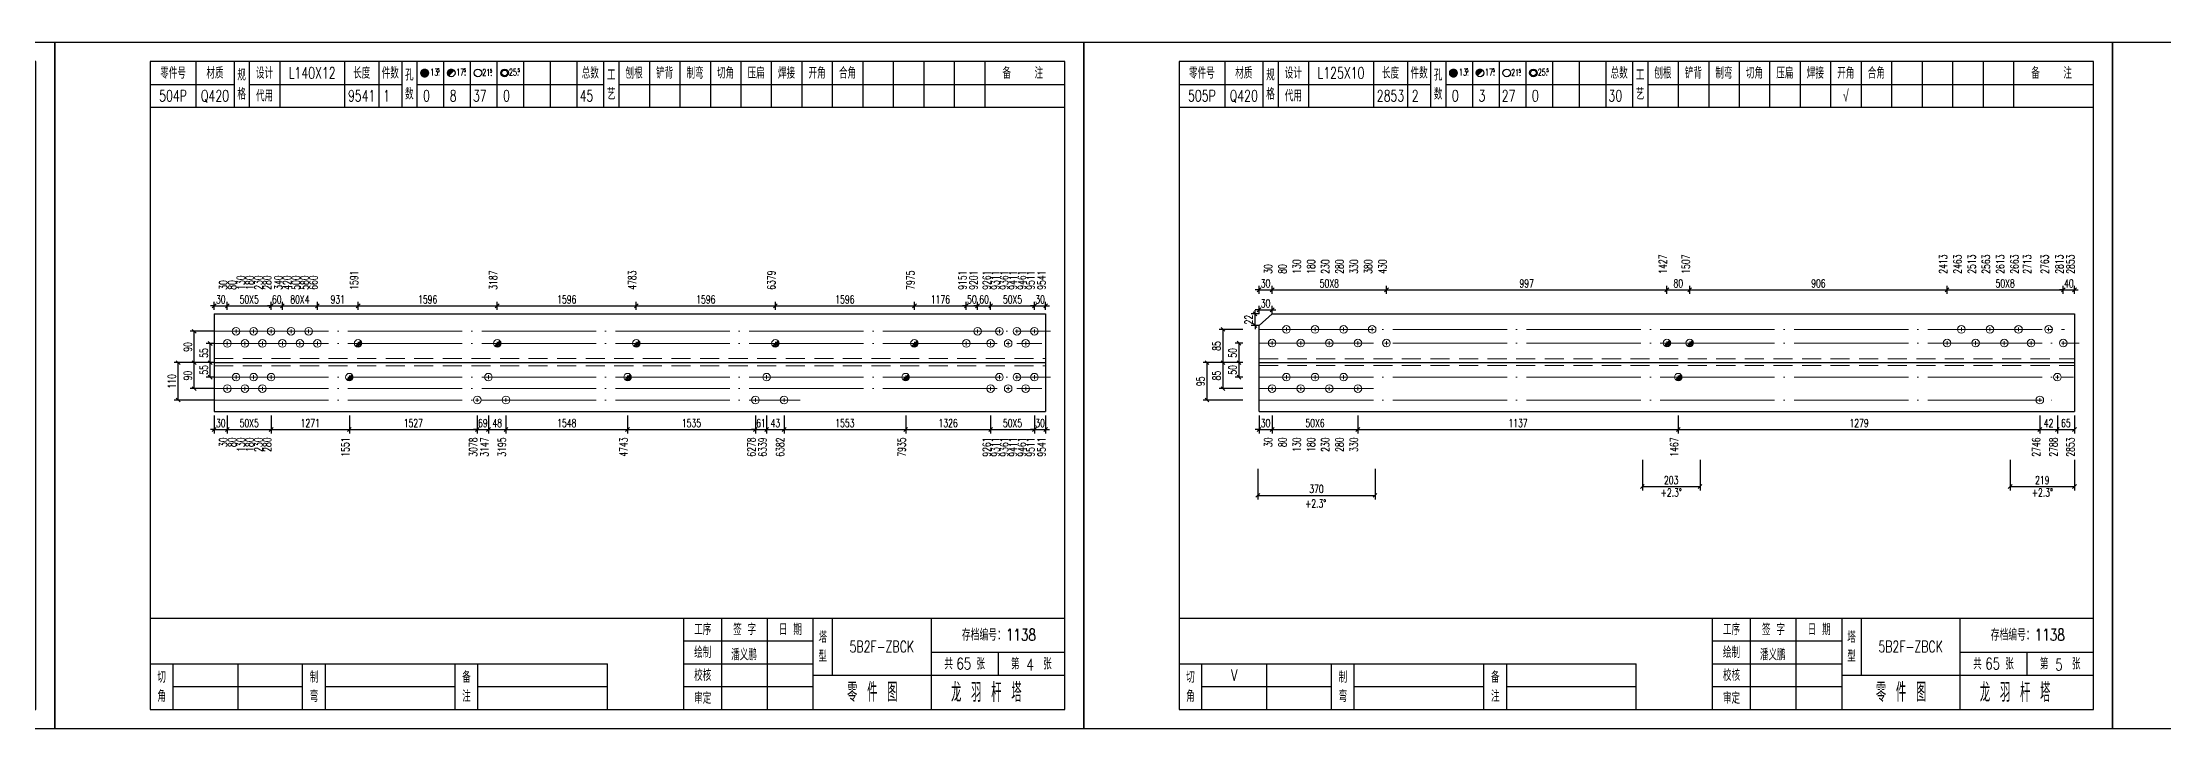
# Model space of a CAD drawing. Header units: millimetres. Extents: x 0 to 30240, y -10896 to -1348.
# Drawn here: x 807 to 1363, y -3907 to -3727 of the extents above; entities that cross this region are included whole.
import ezdxf
from ezdxf.enums import TextEntityAlignment as Align

# ---------------------------------------------------------------- set-up
doc = ezdxf.new("R2010")
doc.units = ezdxf.units.MM
doc.header["$LTSCALE"] = 20
doc.header["$PDMODE"] = 1
doc.linetypes.add('DASHDOT2X', pattern=[1.75, 1.5, -0.125, 0, -0.125])
doc.linetypes.add('HIDDEN', pattern=[0.375, 0.25, -0.125])
for name, color, linetype, lineweight in [('1', 7, 'Continuous', 25), ('11', 3, 'Continuous', 13), ('2', 1, 'HIDDEN', 13), ('5', 1, 'Continuous', 13), ('7', 2, 'DASHDOT2X', 13)]:
    doc.layers.add(name, color=color, linetype=linetype, lineweight=lineweight)
doc.styles.get("Standard").update_dxf_attribs({"font": 'simplex', "width": 0.7, "bigfont": 'gbhzfs.shx'})
doc.styles.add('SYMBOL_TXT', font='txt.shx', dxfattribs={"width": 0.6})
doc.styles.add('TITLE_TXT', font='simplex.shx', dxfattribs={"width": 0.75, "height": 2.5, "bigfont": 'gbhzfs.shx'})
doc.dimstyles.get("Standard").update_dxf_attribs({"dimtxt": 2.1, "dimasz": 1, "dimexe": 1.05, "dimexo": 0, "dimgap": 0.63, "dimtad": 1, "dimzin": 0, "dimdsep": 46, "dimtxsty": 'standard', "dimblk": 'OBLIQUE', "dimblk1": 'OBLIQUE', "dimblk2": 'OBLIQUE', "dimcen": 0.09, "dimadec": 0, "dimazin": 0, "dimtfac": 1, "dimtdec": 1, "dimtix": 1, "dimtmove": 0, "dimatfit": 3, "dimfxl": 0, "dimtolj": 1, "dimtzin": 0, "dimarcsym": 0})
pattern_1 = [(0, (-3, 0), (0, 0.0125), [])]

# ---------------------------------------------------------------- blocks, each defined once
blk = doc.blocks.new('M12_HOLE')
h = blk.add_hatch()
h.set_pattern_fill('LINE', scale=0.1, style=0)
h.set_pattern_definition(pattern_1)
h.paths.add_polyline_path([(-5, 0, 1), (-1, 0, 1)])
at = {"color": 7}
blk.add_circle((-3, 0), 2, dxfattribs=at)
at = {"color": 7, "attachment_point": 1, "style": 'SYMBOL_TXT'}
for s, insert, char_height, width in [('13\\f??|b0|i0|c0|p54;.', (-0.1, 2.1), 3.5, 5.707), ('5', (3.7, 2.3), 1.8, 2.931)]:
    blk.add_mtext(s, dxfattribs=dict(at, insert=insert, char_height=char_height, width=width))
blk = doc.blocks.new('M16_HOLE')
h = blk.add_hatch()
h.set_pattern_fill('LINE', scale=0.1, style=0)
h.set_pattern_definition(pattern_1)
h.paths.add_polyline_path([(-1.6, 1.4, 0.668179), (-5, 0, 0.198912), (-4.4, -1.4)])
at = {"color": 7}
blk.add_circle((-3, 0), 2, dxfattribs=at)
at = {"color": 7, "attachment_point": 1, "style": 'SYMBOL_TXT'}
for s, insert, char_height, width in [('17.', (-0.4, 2.1), 3.5, 6.316), ('5', (3.6, 2.3), 1.8, 1.822)]:
    blk.add_mtext(s, dxfattribs=dict(at, insert=insert, char_height=char_height, width=width))
blk = doc.blocks.new('M20_HOLE')
at = {"color": 7}
blk.add_circle((-3, 0), 2, dxfattribs=at)
at = {"color": 7, "attachment_point": 1, "style": 'SYMBOL_TXT'}
for s, insert, char_height, width in [('21.', (-0.7, 2), 3.5, 6.074), ('5', (3.3, 2), 1.8, 1.458)]:
    blk.add_mtext(s, dxfattribs=dict(at, insert=insert, char_height=char_height, width=width))
blk = doc.blocks.new('M24_HOLE')
at = {"color": 7}
for radius in [2, 1.5]:
    blk.add_circle((-3, 0), radius, dxfattribs=at)
at = {"color": 7, "attachment_point": 1, "style": 'SYMBOL_TXT'}
for s, insert, char_height, width in [('25.', (-0.7, 2.1), 3.5, 2.429), ('5', (3.9, 2.3), 1.8, 1.944)]:
    blk.add_mtext(s, dxfattribs=dict(at, insert=insert, char_height=char_height, width=width))
blk = doc.blocks.new('JgCard')
for p, q in [((270, 180), (0, 180)), ((0, 180), (0, 0)), ((270, 0), (270, 180)), ((265, 175), (25, 175)), ((25, 175), (25, 5)), ((37, 175), (37, 163)), ((47, 175), (47, 163)), ((51, 175), (51, 163)), ((59, 175), (59, 163)), ((76, 175), (76, 163)), ((85, 175), (85, 163)), ((91, 175), (91, 163)), ((95, 175), (95, 163)), ((102, 175), (102, 163)), ((109, 175), (109, 163)), ((116, 175), (116, 163)), ((123, 175), (123, 163)), ((130, 175), (130, 163)), ((137, 175), (137, 163)), ((144, 175), (144, 163)), ((148, 175), (148, 163)), ((156, 175), (156, 163)), ((164, 175), (164, 163)), ((172, 175), (172, 163)), ((180, 175), (180, 163)), ((188, 175), (188, 163)), ((196, 175), (196, 163)), ((204, 175), (204, 163)), ((212, 175), (212, 163)), ((220, 175), (220, 163)), ((228, 175), (228, 163)), ((236, 175), (236, 163)), ((244, 175), (244, 163)), ((265, 5), (265, 175)), ((25, 169), (47, 169)), ((51, 169), (91, 169)), ((95, 169), (144, 169)), ((148, 169), (265, 169)), ((25, 163), (265, 163)), ((25, 29), (265, 29)), ((165, 5), (165, 29)), ((175, 5), (175, 29)), ((187, 5), (187, 29)), ((199, 5), (199, 29)), ((204, 29), (204, 14)), ((230, 5), (230, 29)), ((165, 23), (199, 23)), ((25, 17), (145, 17)), ((31, 5), (31, 17)), ((48, 17), (48, 5)), ((65, 5), (65, 17)), ((71, 5), (71, 17)), ((105, 5), (105, 17)), ((111, 5), (111, 17)), ((145, 5), (145, 17)), ((165, 17), (199, 17)), ((230, 20), (265, 20)), ((247.5, 20), (247.5, 14)), ((199, 14), (265, 14)), ((31, 11), (65, 11)), ((71, 11), (105, 11)), ((111, 11), (145, 11)), ((165, 11), (199, 11)), ((0, 0), (270, 0)), ((25, 5), (265, 5))]:
    blk.add_line(p, q)
blk.add_lwpolyline([(96.03, 171.99, -1), (98.03, 171.99, -1)], format="xyb", close=True)
blk.add_point((145, 96))
at = {"xscale": 0.5, "yscale": 0.5, "zscale": 0.5}
for name, p in [('M12_HOLE', (98.53, 171.99)), ('M16_HOLE', (105.5, 172)), ('M20_HOLE', (112.5, 172)), ('M24_HOLE', (119.5, 172))]:
    blk.add_blockref(name, p, dxfattribs=at)
at = {"style": 'TITLE_TXT', "width": 0.75}
for s, height, p in [('存档编号：1138', 3.076, (238.02, 23.07)), ('潘义鹏', 3, (177.45, 17.91)), ('龙 羽 杆 塔', 5, (235.17, 6.97))]:
    blk.add_text(s, height=height, dxfattribs=at).set_placement(p)
at = {"attachment_point": 5, "style": 'TITLE_TXT'}
for s, insert, char_height, width in [('零件号', (31, 172), 3, 15), ('材质', (42, 172), 3, 8), ('设计', (55, 172), 3, 8), ('长度', (80.5, 172), 3, 8), ('件数', (88, 172), 3, 6), ('总数', (140.5, 172), 3, 7), ('工\\P艺', (146, 169), 3, 4), ('刨根', (152, 172), 3, 8), ('铲背', (160, 172), 3, 8), ('制弯', (168, 172), 3, 8), ('切角', (176, 172), 3, 8), ('压扁', (184, 172), 3, 8), ('焊接', (192, 172), 3, 8), ('开角', (200, 172), 3, 8), ('合角', (208, 172), 3, 8), ('备    注', (254, 172), 3, 22), ('规格', (49, 169), 3, 4), ('代用', (55, 166), 3, 8), ('孔数', (93, 169), 3, 4), ('工序', (170, 26), 3, 10), ('签 字', (181, 26), 3, 12), ('日 期', (193, 26), 3, 12), ('塔\\P型', (201.5, 21.5), 3, 5), ('绘制', (170, 20), 3, 10), ('共    张', (238.75, 17), 3, 17.5), ('第    张', (256.25, 17), 3, 17.5), ('切\\P角', (28, 11), 3, 6), ('制\\P弯', (68, 11), 3, 6), ('备\\P注', (108, 11), 3, 6), ('校核', (170, 14), 3, 10), ('零 件 图', (214.5, 9.5), 5, 31), ('审定', (170, 8), 3, 10)]:
    blk.add_mtext(s, dxfattribs=dict(at, insert=insert, char_height=char_height, width=width))
blk = doc.blocks.new('M20')
for p, q in [((-0.5, 0), (0.5, 0)), ((0, -0.5), (0, 0.5))]:
    blk.add_line(p, q)
blk.add_circle((0, 0), 1)
blk = doc.blocks.new('M16')
for p, q in [((-0.71, -0.71), (0.71, 0.71)), ((-0.4, 0), (0.4, 0)), ((0, 0.4), (0, -0.4))]:
    blk.add_line(p, q)
blk.add_circle((0, 0), 1)
for radius in [0.8, 0.6, 0.4, 0.2]:
    blk.add_arc((0, 0), radius, 225, 45)
blk = doc.blocks.new('_Oblique')
at = {"color": 0, "linetype": 'ByBlock', "lineweight": -2}
blk.add_line((-0.5, -0.5), (0.5, 0.5), dxfattribs=at)
blk = doc.blocks.new('*D2380')
at = {"layer": '11', "color": 0, "lineweight": -2}
for p, q in [((1126, -3828.44), (1125, -3828.44)), ((1126, -3824.77), (1126, -3829.49)), ((1126, -3828.44), (1129.44, -3828.44)), ((1129.44, -3824.77), (1129.44, -3829.49)), ((1129.44, -3828.44), (1130.44, -3828.44))]:
    blk.add_line(p, q, dxfattribs=at)
at = {"layer": 'Defpoints', "color": 0}
for p in [(1126, -3824.77), (1129.44, -3824.77), (1129.44, -3828.44)]:
    blk.add_point(p, dxfattribs=at)
at = {"layer": '11', "color": 0, "lineweight": -2}
blk.add_blockref('_Oblique', (1126, -3828.44), dxfattribs=at)
at = {"layer": '11', "color": 0, "lineweight": -2, "rotation": 180}
blk.add_blockref('_Oblique', (1129.44, -3828.44), dxfattribs=at)
at = {"layer": '11', "color": 0, "insert": (1127.72, -3826.76), "char_height": 2.1, "attachment_point": 5}
blk.add_mtext('\\A1;30', dxfattribs=at)
blk = doc.blocks.new('*D2386')
at = {"layer": '11', "color": 0, "lineweight": -2}
for p, q in [((1126, -3792.85), (1126, -3790.75)), ((1129.44, -3792.85), (1129.44, -3790.75)), ((1126, -3791.8), (1125, -3791.8)), ((1126, -3791.8), (1129.44, -3791.8)), ((1129.44, -3791.8), (1130.44, -3791.8))]:
    blk.add_line(p, q, dxfattribs=at)
at = {"layer": 'Defpoints', "color": 0}
for p in [(1126, -3792.85), (1129.44, -3791.8), (1129.44, -3792.85)]:
    blk.add_point(p, dxfattribs=at)
at = {"layer": '11', "color": 0, "lineweight": -2}
blk.add_blockref('_Oblique', (1126, -3791.8), dxfattribs=at)
at = {"layer": '11', "color": 0, "lineweight": -2, "rotation": 180}
blk.add_blockref('_Oblique', (1129.44, -3791.8), dxfattribs=at)
at = {"layer": '11', "color": 0, "insert": (1127.72, -3790.12), "char_height": 2.1, "attachment_point": 5}
blk.add_mtext('\\A1;30', dxfattribs=at)
blk = doc.blocks.new('*D2392')
at = {"layer": '11', "color": 0, "lineweight": -2}
for p, q in [((1337.06, -3792.85), (1337.06, -3790.75)), ((1340, -3792.85), (1340, -3790.75)), ((1337.06, -3791.8), (1336.06, -3791.8)), ((1337.06, -3791.8), (1340, -3791.8)), ((1340, -3791.8), (1341, -3791.8))]:
    blk.add_line(p, q, dxfattribs=at)
at = {"layer": 'Defpoints', "color": 0}
for p in [(1337.06, -3792.85), (1340, -3791.8), (1340, -3792.85)]:
    blk.add_point(p, dxfattribs=at)
at = {"layer": '11', "color": 0, "lineweight": -2}
blk.add_blockref('_Oblique', (1337.06, -3791.8), dxfattribs=at)
at = {"layer": '11', "color": 0, "lineweight": -2, "rotation": 180}
blk.add_blockref('_Oblique', (1340, -3791.8), dxfattribs=at)
at = {"layer": '11', "color": 0, "insert": (1338.53, -3790.12), "char_height": 2.1, "attachment_point": 5}
blk.add_mtext('\\A1;40', dxfattribs=at)
blk = doc.blocks.new('*D2393')
at = {"layer": '11', "color": 0, "lineweight": -2}
for p, q in [((1126, -3798.1), (1123.9, -3798.1)), ((1126, -3801.17), (1123.9, -3801.17)), ((1124.95, -3798.1), (1124.95, -3797.1)), ((1124.95, -3801.17), (1124.95, -3798.1)), ((1124.95, -3801.17), (1124.95, -3802.17))]:
    blk.add_line(p, q, dxfattribs=at)
at = {"layer": 'Defpoints', "color": 0}
for p in [(1124.95, -3798.1), (1126, -3798.1), (1126, -3801.17)]:
    blk.add_point(p, dxfattribs=at)
at = {"layer": '11', "color": 0, "lineweight": -2}
for p, rotation in [((1124.95, -3798.1), 270), ((1124.95, -3801.17), 90)]:
    blk.add_blockref('_Oblique', p, dxfattribs=dict(at, rotation=rotation))
at = {"layer": '11', "color": 0, "insert": (1123.27, -3799.63), "char_height": 2.1, "attachment_point": 5, "rotation": 90}
blk.add_mtext('\\A1;22', dxfattribs=at)
blk = doc.blocks.new('*D2394')
at = {"layer": '11', "color": 0, "lineweight": -2}
for p, q in [((1126, -3798.1), (1126, -3796)), ((1129.44, -3798.1), (1129.44, -3796)), ((1126, -3797.05), (1125, -3797.05)), ((1126, -3797.05), (1129.44, -3797.05)), ((1129.44, -3797.05), (1130.44, -3797.05))]:
    blk.add_line(p, q, dxfattribs=at)
at = {"layer": 'Defpoints', "color": 0}
for p in [(1126, -3798.1), (1129.44, -3797.05), (1129.44, -3798.1)]:
    blk.add_point(p, dxfattribs=at)
at = {"layer": '11', "color": 0, "lineweight": -2}
blk.add_blockref('_Oblique', (1126, -3797.05), dxfattribs=at)
at = {"layer": '11', "color": 0, "lineweight": -2, "rotation": 180}
blk.add_blockref('_Oblique', (1129.44, -3797.05), dxfattribs=at)
at = {"layer": '11', "color": 0, "insert": (1127.72, -3795.37), "char_height": 2.1, "attachment_point": 5}
blk.add_mtext('\\A1;30', dxfattribs=at)
blk = doc.blocks.new('*D6492')
at = {"layer": '11', "color": 0, "lineweight": -2}
for p, q in [((1067.06, -3796), (1066.06, -3796)), ((1067.06, -3797.05), (1067.06, -3794.95)), ((1067.06, -3796), (1070, -3796)), ((1070, -3797.05), (1070, -3794.95)), ((1070, -3796), (1071, -3796))]:
    blk.add_line(p, q, dxfattribs=at)
at = {"layer": 'Defpoints', "color": 0}
for p in [(1070, -3796), (1067.06, -3797.05), (1070, -3797.05)]:
    blk.add_point(p, dxfattribs=at)
at = {"layer": '11', "color": 0, "lineweight": -2}
blk.add_blockref('_Oblique', (1067.06, -3796), dxfattribs=at)
at = {"layer": '11', "color": 0, "lineweight": -2, "rotation": 180}
blk.add_blockref('_Oblique', (1070, -3796), dxfattribs=at)
at = {"layer": '11', "color": 0, "insert": (1068.53, -3794.32), "char_height": 2.1, "attachment_point": 5}
blk.add_mtext('\\A1;30', dxfattribs=at)
blk = doc.blocks.new('*D6494')
at = {"layer": '11', "color": 0, "lineweight": -2}
for p, q in [((1052.12, -3796), (1051.12, -3796)), ((1052.12, -3797.05), (1052.12, -3794.95)), ((1052.12, -3796), (1055.56, -3796)), ((1055.56, -3797.05), (1055.56, -3794.95)), ((1055.56, -3796), (1056.56, -3796))]:
    blk.add_line(p, q, dxfattribs=at)
at = {"layer": 'Defpoints', "color": 0}
for p in [(1055.56, -3796), (1052.12, -3797.05), (1055.56, -3797.05)]:
    blk.add_point(p, dxfattribs=at)
at = {"layer": '11', "color": 0, "lineweight": -2}
blk.add_blockref('_Oblique', (1052.12, -3796), dxfattribs=at)
at = {"layer": '11', "color": 0, "lineweight": -2, "rotation": 180}
blk.add_blockref('_Oblique', (1055.56, -3796), dxfattribs=at)
at = {"layer": '11', "color": 0, "insert": (1053.84, -3794.32), "char_height": 2.1, "attachment_point": 5}
blk.add_mtext('\\A1;60', dxfattribs=at)
blk = doc.blocks.new('*D6495')
at = {"layer": '11', "color": 0, "lineweight": -2}
for p, q in [((1049.18, -3796), (1048.18, -3796)), ((1049.18, -3797.05), (1049.18, -3794.95)), ((1049.18, -3796), (1052.12, -3796)), ((1052.12, -3797.05), (1052.12, -3794.95)), ((1052.12, -3796), (1053.12, -3796))]:
    blk.add_line(p, q, dxfattribs=at)
at = {"layer": 'Defpoints', "color": 0}
for p in [(1052.12, -3796), (1049.18, -3797.05), (1052.12, -3797.05)]:
    blk.add_point(p, dxfattribs=at)
at = {"layer": '11', "color": 0, "lineweight": -2}
blk.add_blockref('_Oblique', (1049.18, -3796), dxfattribs=at)
at = {"layer": '11', "color": 0, "lineweight": -2, "rotation": 180}
blk.add_blockref('_Oblique', (1052.12, -3796), dxfattribs=at)
at = {"layer": '11', "color": 0, "insert": (1050.65, -3794.32), "char_height": 2.1, "attachment_point": 5}
blk.add_mtext('\\A1;50', dxfattribs=at)
blk = doc.blocks.new('*D6503')
at = {"layer": '11', "color": 0, "lineweight": -2}
for p, q in [((866.74, -3796), (865.74, -3796)), ((866.74, -3797.05), (866.74, -3794.95)), ((866.74, -3796), (869.68, -3796)), ((869.68, -3797.05), (869.68, -3794.95)), ((869.68, -3796), (870.68, -3796))]:
    blk.add_line(p, q, dxfattribs=at)
at = {"layer": 'Defpoints', "color": 0}
for p in [(869.68, -3796), (866.74, -3797.05), (869.68, -3797.05)]:
    blk.add_point(p, dxfattribs=at)
at = {"layer": '11', "color": 0, "lineweight": -2}
blk.add_blockref('_Oblique', (866.74, -3796), dxfattribs=at)
at = {"layer": '11', "color": 0, "lineweight": -2, "rotation": 180}
blk.add_blockref('_Oblique', (869.68, -3796), dxfattribs=at)
at = {"layer": '11', "color": 0, "insert": (868.21, -3794.32), "char_height": 2.1, "attachment_point": 5}
blk.add_mtext('\\A1;60', dxfattribs=at)
blk = doc.blocks.new('*D6505')
at = {"layer": '11', "color": 0, "lineweight": -2}
for p, q in [((851.8, -3796), (850.8, -3796)), ((851.8, -3797.05), (851.8, -3794.95)), ((851.8, -3796), (855.24, -3796)), ((855.24, -3797.05), (855.24, -3794.95)), ((855.24, -3796), (856.24, -3796))]:
    blk.add_line(p, q, dxfattribs=at)
at = {"layer": 'Defpoints', "color": 0}
for p in [(855.24, -3796), (851.8, -3797.05), (855.24, -3797.05)]:
    blk.add_point(p, dxfattribs=at)
at = {"layer": '11', "color": 0, "lineweight": -2}
blk.add_blockref('_Oblique', (851.8, -3796), dxfattribs=at)
at = {"layer": '11', "color": 0, "lineweight": -2, "rotation": 180}
blk.add_blockref('_Oblique', (855.24, -3796), dxfattribs=at)
at = {"layer": '11', "color": 0, "insert": (853.52, -3794.32), "char_height": 2.1, "attachment_point": 5}
blk.add_mtext('\\A1;30', dxfattribs=at)
blk = doc.blocks.new('*D6506')
at = {"layer": '11', "color": 0, "lineweight": -2}
for p, q in [((1067.06, -3828.44), (1066.06, -3828.44)), ((1067.06, -3824.77), (1067.06, -3829.49)), ((1067.06, -3828.44), (1070, -3828.44)), ((1070, -3824.77), (1070, -3829.49)), ((1070, -3828.44), (1071, -3828.44))]:
    blk.add_line(p, q, dxfattribs=at)
at = {"layer": 'Defpoints', "color": 0}
for p in [(1067.06, -3824.77), (1070, -3824.77), (1070, -3828.44)]:
    blk.add_point(p, dxfattribs=at)
at = {"layer": '11', "color": 0, "lineweight": -2}
blk.add_blockref('_Oblique', (1067.06, -3828.44), dxfattribs=at)
at = {"layer": '11', "color": 0, "lineweight": -2, "rotation": 180}
blk.add_blockref('_Oblique', (1070, -3828.44), dxfattribs=at)
at = {"layer": '11', "color": 0, "insert": (1068.53, -3826.76), "char_height": 2.1, "attachment_point": 5}
blk.add_mtext('\\A1;30', dxfattribs=at)
blk = doc.blocks.new('*D6511')
at = {"layer": '11', "color": 0, "lineweight": -2}
for p, q in [((993.83, -3828.44), (992.83, -3828.44)), ((993.83, -3824.77), (993.83, -3829.49)), ((993.83, -3828.44), (996.77, -3828.44)), ((996.77, -3824.77), (996.77, -3829.49)), ((996.77, -3828.44), (997.77, -3828.44))]:
    blk.add_line(p, q, dxfattribs=at)
at = {"layer": 'Defpoints', "color": 0}
for p in [(993.83, -3824.77), (996.77, -3824.77), (996.77, -3828.44)]:
    blk.add_point(p, dxfattribs=at)
at = {"layer": '11', "color": 0, "lineweight": -2}
blk.add_blockref('_Oblique', (993.83, -3828.44), dxfattribs=at)
at = {"layer": '11', "color": 0, "lineweight": -2, "rotation": 180}
blk.add_blockref('_Oblique', (996.77, -3828.44), dxfattribs=at)
at = {"layer": '11', "color": 0, "insert": (995.3, -3826.76), "char_height": 2.1, "attachment_point": 5}
blk.add_mtext('\\A1;61', dxfattribs=at)
blk = doc.blocks.new('*D6515')
at = {"layer": '11', "color": 0, "lineweight": -2}
for p, q in [((920.83, -3828.44), (919.83, -3828.44)), ((920.83, -3824.77), (920.83, -3829.49)), ((920.83, -3828.44), (923.77, -3828.44)), ((923.77, -3824.77), (923.77, -3829.49)), ((923.77, -3828.44), (924.77, -3828.44))]:
    blk.add_line(p, q, dxfattribs=at)
at = {"layer": 'Defpoints', "color": 0}
for p in [(920.83, -3824.77), (923.77, -3824.77), (923.77, -3828.44)]:
    blk.add_point(p, dxfattribs=at)
at = {"layer": '11', "color": 0, "lineweight": -2}
blk.add_blockref('_Oblique', (920.83, -3828.44), dxfattribs=at)
at = {"layer": '11', "color": 0, "lineweight": -2, "rotation": 180}
blk.add_blockref('_Oblique', (923.77, -3828.44), dxfattribs=at)
at = {"layer": '11', "color": 0, "insert": (922.3, -3826.76), "char_height": 2.1, "attachment_point": 5}
blk.add_mtext('\\A1;69', dxfattribs=at)
blk = doc.blocks.new('*D6519')
at = {"layer": '11', "color": 0, "lineweight": -2}
for p, q in [((851.8, -3828.44), (850.8, -3828.44)), ((851.8, -3824.77), (851.8, -3829.49)), ((851.8, -3828.44), (855.24, -3828.44)), ((855.24, -3824.77), (855.24, -3829.49)), ((855.24, -3828.44), (856.24, -3828.44))]:
    blk.add_line(p, q, dxfattribs=at)
at = {"layer": 'Defpoints', "color": 0}
for p in [(851.8, -3824.77), (855.24, -3824.77), (855.24, -3828.44)]:
    blk.add_point(p, dxfattribs=at)
at = {"layer": '11', "color": 0, "lineweight": -2}
blk.add_blockref('_Oblique', (851.8, -3828.44), dxfattribs=at)
at = {"layer": '11', "color": 0, "lineweight": -2, "rotation": 180}
blk.add_blockref('_Oblique', (855.24, -3828.44), dxfattribs=at)
at = {"layer": '11', "color": 0, "insert": (853.52, -3826.76), "char_height": 2.1, "attachment_point": 5}
blk.add_mtext('\\A1;30', dxfattribs=at)

msp = doc.modelspace()

# ---------------------------------------------------------------- linework, layer by layer
at = {"layer": '1'}
for p, q in [((851.8, -3798.096), (1070, -3798.096)), ((851.8, -3798.096), (851.8, -3823.716)), ((1070, -3798.096), (1070, -3823.716)), ((1126, -3801.17), (1129.44, -3798.096)), ((1126, -3810.906), (1126, -3801.17)), ((1129.44, -3798.096), (1340, -3798.096)), ((1340, -3798.096), (1340, -3823.716)), ((851.8, -3810.906), (1070, -3810.906)), ((1126, -3823.716), (1126, -3810.906)), ((1126, -3810.906), (1340, -3810.906)), ((851.8, -3823.716), (1070, -3823.716)), ((1126, -3823.716), (1340, -3823.716))]:
    msp.add_line(p, q, dxfattribs=at)
at = {"layer": '2'}
for p, q in [((851.8, -3809.808), (1070, -3809.808)), ((851.8, -3811.737), (1070, -3811.737)), ((1126, -3809.881), (1340, -3809.881)), ((1126, -3811.668), (1340, -3811.668))]:
    msp.add_line(p, q, dxfattribs=at)
at = {"layer": '7'}
for p, q in [((851.8, -3802.671), (1071.26, -3802.671)), ((851.8, -3805.873), (1068.96, -3805.873)), ((1126, -3802.195), (1337.41, -3802.195)), ((1126, -3805.782), (1341.26, -3805.782)), ((851.8, -3814.716), (1071.26, -3814.716)), ((851.8, -3817.716), (1068.96, -3817.716)), ((1126, -3814.716), (1339.71, -3814.716)), ((1126, -3817.716), (1156.14, -3817.716)), ((851.8, -3820.716), (1005.566, -3820.716)), ((1126, -3820.716), (1335.11, -3820.716))]:
    msp.add_line(p, q, dxfattribs=at)

# ---------------------------------------------------------------- block references
at = {"layer": '1'}
for p in [(540, -3906.906), (810, -3906.906), (1080, -3906.906), (1350, -3906.906)]:
    msp.add_blockref('JgCard', p, dxfattribs=at)
at = {"layer": '5'}
for name, p in [('M20', (857.54, -3802.671)), ('M20', (862.14, -3802.671)), ('M20', (866.74, -3802.671)), ('M20', (871.98, -3802.671)), ('M20', (876.58, -3802.671)), ('M20', (1052.12, -3802.671)), ('M20', (1057.86, -3802.671)), ('M20', (1062.46, -3802.671)), ('M20', (1067.06, -3802.671)), ('M20', (1133.19, -3802.195)), ('M20', (1140.69, -3802.195)), ('M20', (1148.19, -3802.195)), ('M20', (1155.69, -3802.195)), ('M20', (1310.31, -3802.195)), ('M20', (1317.81, -3802.195)), ('M20', (1325.31, -3802.195)), ('M20', (1333.21, -3802.195)), ('M20', (855.24, -3805.873)), ('M20', (859.84, -3805.873)), ('M20', (864.44, -3805.873)), ('M20', (869.68, -3805.873)), ('M20', (874.28, -3805.873)), ('M20', (878.88, -3805.873)), ('M16', (889.57, -3805.873)), ('M16', (926.069, -3805.873)), ('M16', (962.568, -3805.873)), ('M16', (999.066, -3805.873)), ('M16', (1035.565, -3805.873)), ('M20', (1049.18, -3805.873)), ('M20', (1055.56, -3805.873)), ('M20', (1060.16, -3805.873)), ('M20', (1064.76, -3805.873)), ('M20', (1129.44, -3805.782)), ('M20', (1136.94, -3805.782)), ('M20', (1144.44, -3805.782)), ('M20', (1151.94, -3805.782)), ('M20', (1159.44, -3805.782)), ('M16', (1233.027, -3805.782)), ('M16', (1239.027, -3805.782)), ('M20', (1306.56, -3805.782)), ('M20', (1314.06, -3805.782)), ('M20', (1321.56, -3805.782)), ('M20', (1328.61, -3805.782)), ('M20', (1337.06, -3805.782)), ('M20', (855.24, -3817.716)), ('M20', (857.54, -3814.716)), ('M20', (859.84, -3817.716)), ('M20', (862.14, -3814.716)), ('M20', (864.44, -3817.716)), ('M20', (866.74, -3814.716)), ('M16', (887.27, -3814.716)), ('M20', (923.769, -3814.716)), ('M16', (960.268, -3814.716)), ('M20', (996.766, -3814.716)), ('M16', (1033.265, -3814.716)), ('M20', (1055.56, -3817.716)), ('M20', (1057.86, -3814.716)), ('M20', (1060.16, -3817.716)), ('M20', (1062.46, -3814.716)), ('M20', (1064.76, -3817.716)), ('M20', (1067.06, -3814.716)), ('M20', (1129.44, -3817.716)), ('M20', (1133.19, -3814.716)), ('M20', (1136.94, -3817.716)), ('M20', (1140.69, -3814.716)), ('M20', (1144.44, -3817.716)), ('M20', (1148.19, -3814.716)), ('M20', (1151.94, -3817.716)), ('M16', (1236.027, -3814.716)), ('M20', (1335.51, -3814.716)), ('M20', (920.829, -3820.716)), ('M20', (928.369, -3820.716)), ('M20', (993.826, -3820.716)), ('M20', (1001.366, -3820.716)), ('M20', (1330.91, -3820.716))]:
    msp.add_blockref(name, p, dxfattribs=at)

# ---------------------------------------------------------------- texts
at = {"style": 'TITLE_TXT', "width": 0.75}
for s, p in [('65', (1046.596, -3891.37)), ('4', (1064.966, -3891.634)), ('65', (1316.596, -3891.37)), ('5', (1334.966, -3891.634))]:
    msp.add_text(s, height=3, dxfattribs=at).set_placement(p)
at = {"layer": '1', "width": 0.7}
for s, p in [('L140X12', (877.5, -3734.906)), ('L125X10', (1147.5, -3734.906)), ('504P', (841, -3740.906)), ('Q420', (852, -3740.906)), ('9541', (890.5, -3740.906)), ('1', (897, -3740.906)), ('0', (907.5, -3740.906)), ('8', (914.5, -3740.906)), ('37', (921.5, -3740.906)), ('0', (928.5, -3740.906)), ('45', (949.5, -3740.906)), ('505P', (1111, -3740.906)), ('Q420', (1122, -3740.906)), ('2853', (1160.5, -3740.906)), ('2', (1167, -3740.906)), ('0', (1177.5, -3740.906)), ('3', (1184.5, -3740.906)), ('27', (1191.5, -3740.906)), ('0', (1198.5, -3740.906)), ('30', (1219.5, -3740.906)), ('√', (1280, -3740.906)), ('V', (1119.5, -3892.906))]:
    msp.add_text(s, height=3, dxfattribs=at).set_placement(p, align=Align.MIDDLE_CENTER)
for s, p in [('30', (1129.44, -3787.596)), ('80', (1133.19, -3787.596)), ('130', (1136.94, -3787.596)), ('180', (1140.69, -3787.596)), ('230', (1144.44, -3787.596)), ('280', (1148.19, -3787.596)), ('330', (1151.94, -3787.596)), ('380', (1155.69, -3787.596)), ('430', (1159.44, -3787.596)), ('1427', (1233.027, -3787.596)), ('1507', (1239.027, -3787.596)), ('2413', (1306.581, -3787.596)), ('2463', (1310.331, -3787.596)), ('2513', (1314.081, -3787.596)), ('2563', (1317.831, -3787.596)), ('2613', (1321.581, -3787.596)), ('2663', (1325.329, -3787.596)), ('2713', (1328.63, -3787.596)), ('2763', (1333.236, -3787.596)), ('2813', (1337.081, -3787.596)), ('2853', (1340, -3787.596)), ('30', (855.24, -3791.796)), ('80', (857.54, -3791.796)), ('130', (859.84, -3791.796)), ('180', (862.14, -3791.796)), ('230', (864.44, -3791.796)), ('280', (866.74, -3791.796)), ('340', (869.68, -3791.796)), ('420', (871.98, -3791.796)), ('500', (874.28, -3791.796)), ('580', (876.58, -3791.796)), ('660', (878.88, -3791.796)), ('1591', (889.558, -3791.796)), ('3187', (926.063, -3791.796)), ('4783', (962.564, -3791.796)), ('6379', (999.063, -3791.796)), ('7975', (1035.563, -3791.796)), ('9151', (1049.198, -3791.796)), ('9201', (1052.138, -3791.796)), ('9261', (1055.574, -3791.796)), ('9311', (1057.874, -3791.796)), ('9361', (1060.174, -3791.796)), ('9411', (1062.474, -3791.796)), ('9461', (1064.774, -3791.796)), ('9511', (1067.09, -3791.796)), ('9541', (1070, -3791.796))]:
    msp.add_text(s, height=2.1, rotation=90, dxfattribs=at).set_placement(p)
for s, p in [('30', (855.24, -3830.541)), ('80', (857.54, -3830.541)), ('130', (859.84, -3830.541)), ('180', (862.14, -3830.541)), ('230', (864.44, -3830.541)), ('280', (866.74, -3830.541)), ('1551', (887.27, -3830.541)), ('3078', (920.845, -3830.541)), ('3147', (923.769, -3830.541)), ('3195', (928.37, -3830.541)), ('4743', (960.268, -3830.541)), ('6278', (993.823, -3830.541)), ('6339', (996.766, -3830.541)), ('6382', (1001.368, -3830.541)), ('7935', (1033.265, -3830.541)), ('9261', (1055.574, -3830.541)), ('9311', (1057.874, -3830.541)), ('9361', (1060.174, -3830.541)), ('9411', (1062.474, -3830.541)), ('9461', (1064.774, -3830.541)), ('9511', (1067.09, -3830.541)), ('9541', (1070, -3830.541)), ('30', (1129.44, -3830.541)), ('80', (1133.19, -3830.541)), ('130', (1136.94, -3830.541)), ('180', (1140.69, -3830.541)), ('230', (1144.44, -3830.541)), ('280', (1148.19, -3830.541)), ('330', (1151.94, -3830.541)), ('1467', (1236.005, -3830.541)), ('2746', (1330.989, -3830.541)), ('2788', (1335.528, -3830.541)), ('2853', (1340, -3830.541))]:
    msp.add_text(s, height=2.1, rotation=90, dxfattribs=at).set_placement(p, align=Align.RIGHT)
for p in [(1234.173, -3843.946), (1331.561, -3843.946), (1140.852, -3846.824)]:
    msp.add_text('+2.3°', height=2.1, dxfattribs=at).set_placement(p, align=Align.TOP_CENTER)
at = {"layer": '1', "char_height": 3, "width": 26, "attachment_point": 5}
for insert in [(1027, -3885.406), (1297, -3885.406)]:
    msp.add_mtext('5B2F-ZBCK', dxfattribs=dict(at, insert=insert))

# ---------------------------------------------------------------- dimensions: what is measured, and where the dimension line sits
at = {"layer": '1'}
for base, p1, p2, text in [((1116.55, -3802.195), (1121.75, -3810.906), (1121.75, -3802.195), '85'), ((846.55, -3802.671), (851.75, -3810.906), (851.75, -3802.671), '90'), ((850.75, -3805.873), (851.75, -3810.906), (851.75, -3805.873), '55'), ((1120.75, -3805.782), (1121.75, -3810.906), (1121.75, -3805.782), '50'), ((842.35, -3810.906), (851.75, -3820.716), (851.75, -3810.906), '110'), ((846.55, -3810.906), (851.75, -3817.716), (851.75, -3810.906), '90'), ((850.75, -3810.906), (851.75, -3814.716), (851.75, -3810.906), '55'), ((1112.35, -3810.906), (1121.75, -3820.716), (1121.75, -3810.906), '95'), ((1116.55, -3810.906), (1121.75, -3817.716), (1121.75, -3810.906), '85'), ((1120.75, -3810.906), (1121.75, -3814.716), (1121.75, -3810.906), '50')]:
    msp.add_linear_dim(base=base, p1=p1, p2=p2, angle=90, text=text, dimstyle='standard', dxfattribs=at).render()
for base, p1, p2, text in [((1156.448, -3845.736), (1125.701, -3838.736), (1156.448, -3838.736), '370'), ((1241.736, -3843.421), (1226.609, -3836.421), (1241.736, -3836.421), '203'), ((1340, -3843.421), (1323.122, -3836.421), (1340, -3836.421), '219')]:
    msp.add_linear_dim(base=base, p1=p1, p2=p2, text=text, dimstyle='standard', dxfattribs=at).render()
at = {"layer": '11'}
for base, p1, p2, text, picture, middle in [((1129.44, -3791.796), (1126, -3792.846), (1129.44, -3792.846), '30', '*D2386', (1127.72, -3790.116)), ((1340, -3791.796), (1337.06, -3792.846), (1340, -3792.846), '40', '*D2392', (1338.53, -3790.116)), ((855.24, -3795.996), (851.8, -3797.046), (855.24, -3797.046), '30', '*D6505', (853.52, -3794.316)), ((869.68, -3795.996), (866.74, -3797.046), (869.68, -3797.046), '60', '*D6503', (868.21, -3794.316)), ((1052.12, -3795.996), (1049.18, -3797.046), (1052.12, -3797.046), '50', '*D6495', (1050.65, -3794.316)), ((1055.56, -3795.996), (1052.12, -3797.046), (1055.56, -3797.046), '60', '*D6494', (1053.84, -3794.316)), ((1070, -3795.996), (1067.06, -3797.046), (1070, -3797.046), '30', '*D6492', (1068.53, -3794.316)), ((1129.44, -3797.046), (1126, -3798.096), (1129.44, -3798.096), '30', '*D2394', (1127.72, -3795.366)), ((855.24, -3828.441), (851.8, -3824.766), (855.24, -3824.766), '30', '*D6519', (853.52, -3826.761)), ((923.769, -3828.441), (920.829, -3824.766), (923.769, -3824.766), '69', '*D6515', (922.299, -3826.761)), ((996.766, -3828.441), (993.826, -3824.766), (996.766, -3824.766), '61', '*D6511', (995.296, -3826.761)), ((1070, -3828.441), (1067.06, -3824.766), (1070, -3824.766), '30', '*D6506', (1068.53, -3826.761)), ((1129.44, -3828.441), (1126, -3824.766), (1129.44, -3824.766), '30', '*D2380', (1127.72, -3826.761))]:
    dim = msp.add_linear_dim(base=base, p1=p1, p2=p2, text=text, dimstyle='standard', dxfattribs=at)
    dim.commit()
    dim.dimension.update_dxf_attribs({"geometry": picture, "text_midpoint": middle})
for base, p1, p2, text in [((1159.44, -3791.796), (1129.44, -3792.846), (1159.44, -3792.846), '50X8'), ((1233.027, -3791.796), (1159.44, -3792.846), (1233.027, -3792.846), '997'), ((1239.027, -3791.796), (1233.027, -3792.846), (1239.027, -3792.846), '80'), ((1306.56, -3791.796), (1239.027, -3792.846), (1306.56, -3792.846), '906'), ((1337.06, -3791.796), (1306.56, -3792.846), (1337.06, -3792.846), '50X8'), ((866.74, -3795.996), (855.24, -3797.046), (866.74, -3797.046), '50X5'), ((878.88, -3795.996), (869.68, -3797.046), (878.88, -3797.046), '80X4'), ((889.57, -3795.996), (878.88, -3797.046), (889.57, -3797.046), '931'), ((926.069, -3795.996), (889.57, -3797.046), (926.069, -3797.046), '1596'), ((962.568, -3795.996), (926.069, -3797.046), (962.568, -3797.046), '1596'), ((999.066, -3795.996), (962.568, -3797.046), (999.066, -3797.046), '1596'), ((1035.565, -3795.996), (999.066, -3797.046), (1035.565, -3797.046), '1596'), ((1049.18, -3795.996), (1035.565, -3797.046), (1049.18, -3797.046), '1176'), ((1067.06, -3795.996), (1055.56, -3797.046), (1067.06, -3797.046), '50X5'), ((866.74, -3828.441), (855.24, -3824.766), (866.74, -3824.766), '50X5'), ((887.27, -3828.441), (866.74, -3824.766), (887.27, -3824.766), '1271'), ((920.829, -3828.441), (887.27, -3824.766), (920.829, -3824.766), '1527'), ((928.369, -3828.441), (923.769, -3824.766), (928.369, -3824.766), '48'), ((960.268, -3828.441), (928.369, -3824.766), (960.268, -3824.766), '1548'), ((993.826, -3828.441), (960.268, -3824.766), (993.826, -3824.766), '1535'), ((1001.366, -3828.441), (996.766, -3824.766), (1001.366, -3824.766), '43'), ((1033.265, -3828.441), (1001.366, -3824.766), (1033.265, -3824.766), '1553'), ((1055.56, -3828.441), (1033.265, -3824.766), (1055.56, -3824.766), '1326'), ((1067.06, -3828.441), (1055.56, -3824.766), (1067.06, -3824.766), '50X5'), ((1151.94, -3828.441), (1129.44, -3824.766), (1151.94, -3824.766), '50X6'), ((1236.027, -3828.441), (1151.94, -3824.766), (1236.027, -3824.766), '1137'), ((1330.91, -3828.441), (1236.027, -3824.766), (1330.91, -3824.766), '1279'), ((1335.51, -3828.441), (1330.91, -3824.766), (1335.51, -3824.766), '42'), ((1340, -3828.441), (1335.51, -3824.766), (1340, -3824.766), '65')]:
    msp.add_linear_dim(base=base, p1=p1, p2=p2, text=text, dimstyle='standard', dxfattribs=at).render()
dim = msp.add_linear_dim(base=(1124.95, -3798.096), p1=(1126, -3801.17), p2=(1126, -3798.096), angle=90, text='22', dimstyle='standard', dxfattribs=at)
dim.commit()
dim.dimension.update_dxf_attribs({"geometry": '*D2393', "text_midpoint": (1123.27, -3799.633)})

doc.saveas('drawing.dxf')
